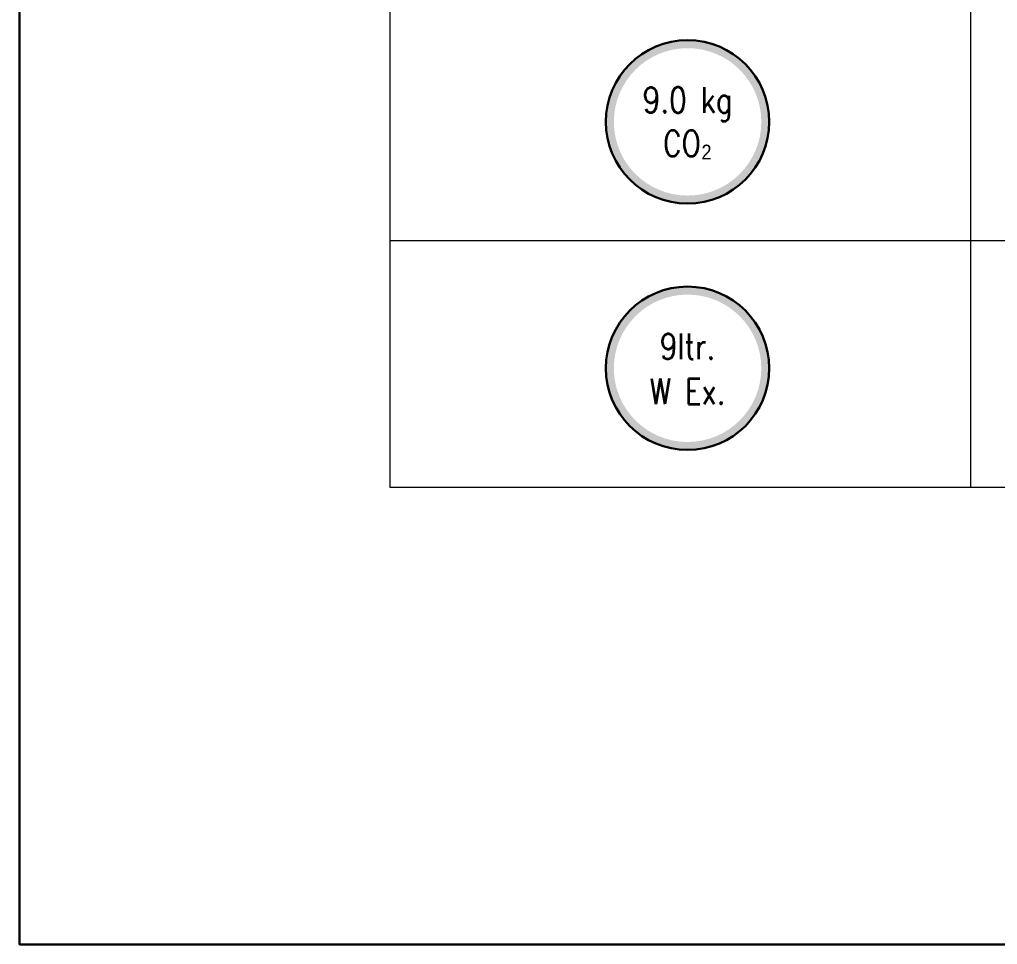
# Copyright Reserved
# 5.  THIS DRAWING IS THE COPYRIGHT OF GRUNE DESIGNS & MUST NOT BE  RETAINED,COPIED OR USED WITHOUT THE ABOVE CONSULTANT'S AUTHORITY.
# Model space of a CAD drawing. Header units: millimetres. Extents: x -194958 to 83200, y -72620 to 64568.
# Drawn here: x -194958 to -191151, y -42283 to -38681 of the extents above; entities that cross this region are included whole.
import ezdxf
from ezdxf.enums import TextEntityAlignment as Align

# ---------------------------------------------------------------- set-up
doc = ezdxf.new("R2010")
doc.units = ezdxf.units.MM
doc.header["$LTSCALE"] = 200
doc.linetypes.add('CONTINOUS', pattern=[0])
for name, color, linetype, lineweight in [('_GD-M-FP-FireExtinguisher', 7, 'CONTINOUS', 30), ('_GD-M-FP-UprSpr', 150, 'Continuous', 30), ('_GD-P-LegendText&Table', 7, 'Continuous', 15)]:
    doc.layers.add(name, color=color, linetype=linetype, lineweight=lineweight)
doc.styles.add('0137-T2-P-FF-6-108$0$GD-Romans', font='romans.shx', dxfattribs={"width": 0.8, "height": 2})

# ---------------------------------------------------------------- blocks, each defined once
blk = doc.blocks.new('9.0 kg CO2')
h = blk.add_hatch(color=230)
h.dxf.hatch_style = 1
h.paths.add_polyline_path([(159, 0, 1), (-159, 0, 1)])
h.paths.add_polyline_path([(-143.5, 0, -1), (143.5, 0, -1)], flags=16)
h.paths.add_polyline_path([(-102.2, -7.6), (102.2, -7.6), (102.2, -82.6), (-102.2, -82.6)], flags=8)
h.paths.add_polyline_path([(-71, 3.9), (71, 3.9), (71, 80.5), (-71, 80.5)], flags=8)
at = {"color": 230}
blk.add_circle((0, 0), 159, dxfattribs=at)
at = {"color": 230, "style": '0137-T2-P-FF-6-108$0$GD-Romans', "width": 0.8}
blk.add_text('9.0 kg', height=50, dxfattribs=at).set_placement((0, 42.6), align=Align.MIDDLE_CENTER)
at = {"color": 230, "insert": (0, -45.1), "char_height": 50, "width": 133.586, "attachment_point": 5, "style": '0137-T2-P-FF-6-108$0$GD-Romans'}
blk.add_mtext('CO{\\fISOCPEUR|b0|i0|c0|p34;₂}', dxfattribs=at)
blk = doc.blocks.new('9Ltr. W Ex')
h = blk.add_hatch(color=4)
h.dxf.hatch_style = 1
h.paths.add_polyline_path([(159, 0, 1), (-159, 0, 1)])
h.paths.add_polyline_path([(-143.5, 0, -1), (143.5, 0, -1)], flags=16)
h.paths.add_polyline_path([(-102.2, -7.6), (102.2, -7.6), (102.2, -82.6), (-102.2, -82.6)], flags=8)
h.paths.add_polyline_path([(-71, 3.9), (71, 3.9), (71, 80.5), (-71, 80.5)], flags=8)
at = {"color": 4}
blk.add_circle((0, 0), 159, dxfattribs=at)
at = {"color": 4, "style": '0137-T2-P-FF-6-108$0$GD-Romans', "width": 0.8}
blk.add_text('9ltr.', height=50, dxfattribs=at).set_placement((0, 42.6), align=Align.MIDDLE_CENTER)
at = {"color": 4, "insert": (0, -45.1), "char_height": 50, "width": 206.422, "attachment_point": 5, "style": '0137-T2-P-FF-6-108$0$GD-Romans'}
blk.add_mtext('W Ex.', dxfattribs=at)

msp = doc.modelspace()

# ---------------------------------------------------------------- linework, layer by layer
at = {"layer": '_GD-M-FP-UprSpr'}
msp.add_lwpolyline([(-194958.2, -15275.2), (-179970.8, -15275.2), (-179970.8, -42282.8), (-194958.2, -42282.8)], close=True, dxfattribs=at)
at = {"layer": '_GD-P-LegendText&Table'}
for p, q in [((-193516.5, -17473.1), (-193516.5, -40501.6)), ((-191256.4, -18414.6), (-191256.4, -40501.6)), ((-193516.5, -39542), (-181684.2, -39542)), ((-193516.5, -40501.6), (-181684.2, -40501.6))]:
    msp.add_line(p, q, dxfattribs=at)

# ---------------------------------------------------------------- block references
at = {"layer": '_GD-M-FP-FireExtinguisher', "xscale": 2, "yscale": 2, "zscale": 2}
for name, p in [('9.0 kg CO2', (-192357.6, -39079.6)), ('9Ltr. W Ex', (-192357.6, -40039.2))]:
    msp.add_blockref(name, p, dxfattribs=at)

doc.saveas('drawing.dxf')
